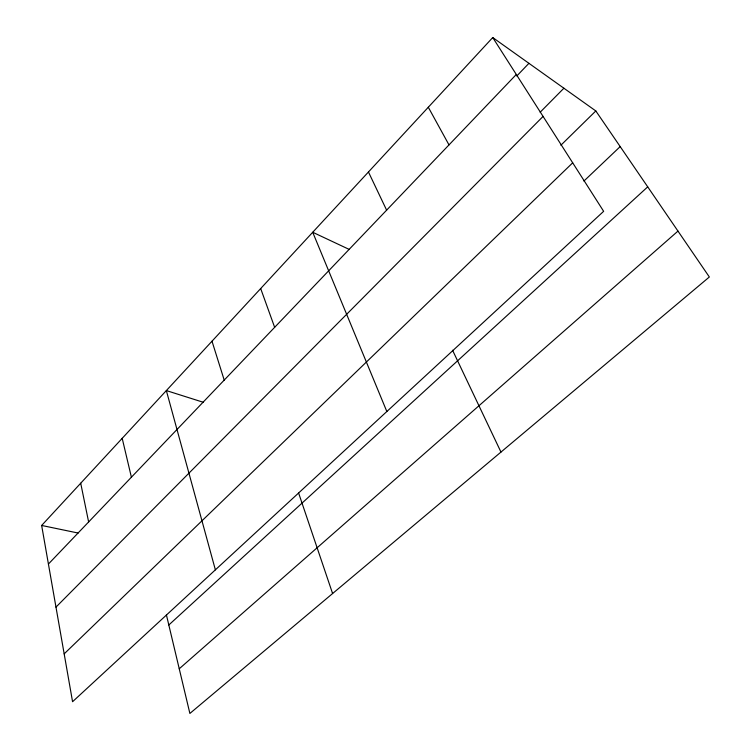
<?xml version="1.0" encoding="UTF-8"?>
<svg xmlns="http://www.w3.org/2000/svg" width="751" height="751" viewBox="0 0 751 751"><rect width="100%" height="100%" fill="white"/><g stroke="black" fill="none" stroke-linecap="round" stroke-linejoin="round"><path stroke-width="1.13" d="M492.74 37.55L603.644 211.322L72.565 701.716L41.652 525.456L492.74 37.55L595.815 110.951L709.348 276.988L189.881 713.45L166.403 614.862M48.421 564.039L516.303 74.471M516.81 75.973L528.92 63.319M540.147 112.246L563.898 88.224M55.978 607.118L543.076 116.414M560.894 145.225L595.815 110.951M64.173 653.868L572.694 162.826M583.931 181.047L620.185 146.605M168.815 624.992L647.719 186.858M179.245 668.784L677.965 231.101M41.652 525.456L78.142 533.041M203.192 402.245L166.346 390.576L215.377 569.849M349.309 249.463L312.716 232.266L386.84 411.52M428.305 107.243L448.995 144.896M368.45 171.979L386.624 210.158M452.562 350.248L500.973 452.074M260.681 288.544L274.65 327.323M298.645 493.116L332.599 593.543M211.998 341.198L224.211 380.1M122.197 438.331L131.397 477.204M80.704 483.203L88.627 521.964"/></g></svg>
